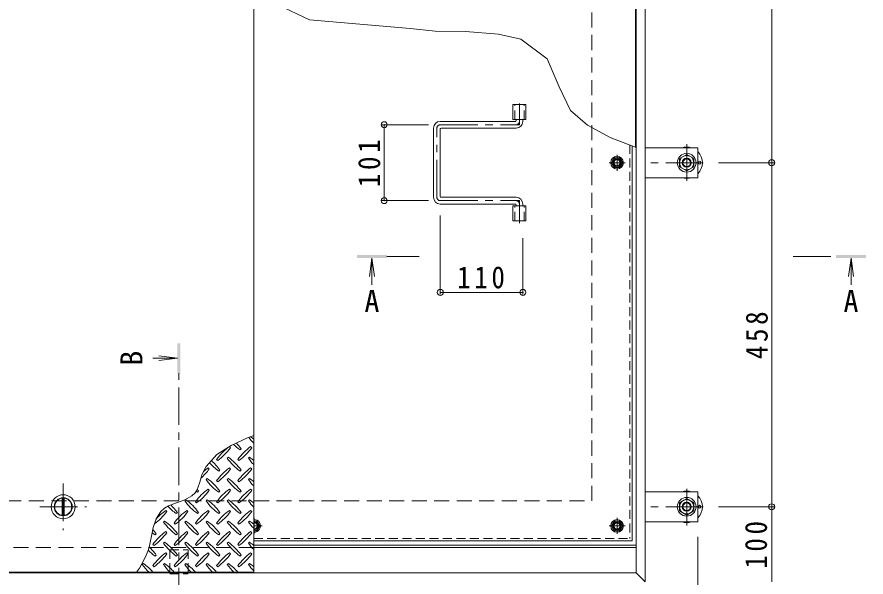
# Model space of a CAD drawing. Units: millimetres on the paper, enlarged 6 times, with parts at other scales. Extents: x -2205 to 2235, y -1648 to 1656.
# Drawn here: x -1639 to -961, y 697 to 1144 of the extents above; entities that cross this region are included whole.
import ezdxf
from ezdxf.enums import TextEntityAlignment as Align

# ---------------------------------------------------------------- set-up
doc = ezdxf.new("R2010")
doc.units = ezdxf.units.MM
doc.header["$LTSCALE"] = 6
doc.header["$PDMODE"] = 32
doc.header["$PDSIZE"] = 4.8
for name, pattern in [('CHAIN1', [8, 5, -1, 1, -1]), ('DASHED1', [1.8, 1.2, -0.6]), ('DASHED2', [3, 2, -1])]:
    doc.linetypes.add(name, pattern=pattern)
for name, color, linetype, lineweight in [('0-0_通り芯', 4, 'Continuous', 9), ('0-1_躯体', 2, 'DASHED2', 9), ('0-2_仕上', 3, 'Continuous', 9), ('0-3_建具', 2, 'Continuous', 9), ('0-5_寸法', 4, 'Continuous', 9), ('0-6_ハッチ', 6, 'Continuous', 9), ('0-7', 5, 'Continuous', 5), ('0-9', 134, 'Continuous', 5), ('0-A', 3, 'CHAIN1', 9), ('0-B', 2, 'Continuous', 9), ('0-C', 2, 'Continuous', 9), ('0-D', 5, 'Continuous', 5), ('0-E', 3, 'Continuous', 9), ('0-F', 7, 'Continuous', 9)]:
    doc.layers.add(name, color=color, linetype=linetype, lineweight=lineweight)
doc.styles.add('ＭＳ ゴシック', font='')
doc.styles.get('ＭＳ ゴシック').set_extended_font_data('MS Gothic')

msp = doc.modelspace()

# ---------------------------------------------------------------- linework, layer by layer
at = {"layer": '0-0_通り芯'}
for centre in [(-1093.678, 1027.613), (-1093.678, 752.813)]:
    msp.add_circle(centre, 1.2, dxfattribs=at)
for centre, start, end in [((-1103.878, 1027.613), 72.24721, 107.75279), ((-1103.878, 1027.613), 315.5852, 44.4148), ((-1103.878, 1027.613), 252.24721, 287.75279), ((-1103.878, 752.813), 72.24721, 107.75279), ((-1103.878, 752.813), 315.5852, 44.4148), ((-1103.878, 752.813), 252.24721, 287.75279)]:
    msp.add_arc(centre, 12.6, start, end, dxfattribs=at)
at = {"layer": '0-1_躯体'}
for p, q in [((-1179.598, 757.613), (-1179.598, 1297.613)), ((-1719.598, 757.613), (-1179.598, 757.613)), ((-1449.898, 720.413), (-1754.998, 720.413))]:
    msp.add_line(p, q, dxfattribs=at)
at = {"layer": '0-1_躯体', "linetype": 'Continuous'}
msp.add_line((-1144.198, 720.414), (-1449.898, 720.414), dxfattribs=at)
at = {"layer": '0-2_仕上'}
for p, q in [((-1242.688, 1062.113), (-1242.688, 1074.113)), ((-1242.688, 1074.113), (-1232.308, 1074.113)), ((-1232.308, 1062.113), (-1232.308, 1074.113)), ((-1242.688, 1062.113), (-1232.308, 1062.113)), ((-1242.688, 981.113), (-1242.688, 993.113)), ((-1242.688, 993.113), (-1232.308, 993.113)), ((-1232.308, 981.113), (-1232.308, 993.113)), ((-1242.688, 981.113), (-1232.308, 981.113)), ((-1449.898, 700.613), (-1754.398, 700.613))]:
    msp.add_line(p, q, dxfattribs=at)
at = {"layer": '0-2_仕上', "linetype": 'DASHED1'}
for p, q in [((-1241.308, 1062.113), (-1241.308, 1074.113)), ((-1233.688, 1062.113), (-1233.688, 1074.113)), ((-1241.308, 981.113), (-1241.308, 993.113)), ((-1233.688, 981.113), (-1233.688, 993.113))]:
    msp.add_line(p, q, dxfattribs=at)
at = {"layer": '0-2_仕上'}
for points in [[(-1754.398, 1354.613), (-1449.898, 1354.613), (-1449.898, 700.613)], [(-1449.298, 1354.613), (-1144.798, 1354.613), (-1144.798, 1040.075)]]:
    msp.add_lwpolyline(points, dxfattribs=at)
at = {"layer": '0-3_建具'}
for p, q in [((-1136.998, 692.813), (-1136.998, 1362.413)), ((-1144.198, 700.014), (-1144.198, 1355.213)), ((-1144.198, 720.413), (-1449.898, 720.413)), ((-1144.198, 700.014), (-1754.998, 700.014)), ((-1136.998, 692.813), (-1144.198, 700.014))]:
    msp.add_line(p, q, dxfattribs=at)
at = {"layer": '0-5_寸法'}
for p, q in [((-1355.398, 951.484), (-1357.356, 936.613)), ((-1355.398, 951.484), (-1355.398, 930.122)), ((-1355.398, 951.484), (-1353.44, 936.613)), ((-972.561, 951.484), (-974.519, 936.613)), ((-972.561, 951.484), (-970.603, 936.613)), ((-972.561, 951.484), (-972.561, 930.122)), ((-1510.798, 871.469), (-1530.46, 871.469)), ((-1510.798, 871.469), (-1525.669, 873.427)), ((-1510.798, 871.469), (-1525.669, 869.511))]:
    msp.add_line(p, q, dxfattribs=at)
at = {"layer": '0-5_寸法', "linetype": 'CHAIN1'}
for p, q in [((-1317.597, 952.684), (-1343.398, 952.684)), ((-1018.756, 952.684), (-984.561, 952.684)), ((-1509.598, 626.161), (-1509.598, 859.469))]:
    msp.add_line(p, q, dxfattribs=at)
at = {"layer": '0-5_寸法', "color": 7}
for points in [[(-1405.418, 1141.826), (-1431.14, 1154.063), (-1449.898, 1165.126)], [(-1144.198, 1039.843), (-1164.923, 1047.868), (-1183.064, 1057.722), (-1196.605, 1069.265), (-1205.817, 1088.134), (-1215.307, 1110.61), (-1236.285, 1126.343), (-1254.265, 1130.339), (-1280.737, 1132.336), (-1304.961, 1132.586), (-1324.94, 1134.834), (-1405.418, 1141.826)]]:
    msp.add_lwpolyline(points, dxfattribs=at)
at = {"layer": '0-5_寸法', "color": 7, "linetype": 'DASHED1'}
for points in [[(-1516.978, 718.494), (-1502.218, 718.494), (-1502.218, 699.294)], [(-1516.978, 718.494), (-1516.978, 699.294), (-1502.218, 699.294)]]:
    msp.add_lwpolyline(points, dxfattribs=at)
at = {"layer": '0-5_寸法'}
for points in [[(-1367.398, 951.484), (-1367.398, 953.884), (-1343.398, 951.484), (-1343.398, 953.884)], [(-960.561, 951.484), (-960.561, 953.884), (-984.561, 951.484), (-984.561, 953.884)], [(-1508.398, 883.469), (-1510.798, 883.469), (-1508.398, 859.469), (-1510.798, 859.469)]]:
    msp.add_solid(points, dxfattribs=at)
at = {"layer": '0-6_ハッチ', "linetype": 'CHAIN1'}
for p, q in [((-1237.498, 1074.942), (-1237.498, 1057.913)), ((-1303.498, 1000.019), (-1303.498, 1055.207)), ((-1300.792, 1057.913), (-1237.498, 1057.913)), ((-1300.792, 997.313), (-1237.498, 997.313)), ((-1237.498, 979.38), (-1237.498, 997.313))]:
    msp.add_line(p, q, dxfattribs=at)
at = {"layer": '0-6_ハッチ'}
for p, q in [((-1240.798, 1060.613), (-1300.798, 1060.613)), ((-1240.198, 1061.213), (-1240.198, 1062.113)), ((-1234.798, 1060.613), (-1234.798, 1062.113)), ((-1306.198, 1000.013), (-1306.198, 1055.213)), ((-1300.798, 1000.613), (-1300.798, 1054.613)), ((-1300.198, 1055.213), (-1240.198, 1055.213)), ((-1300.198, 1000.013), (-1240.198, 1000.013)), ((-1240.798, 994.613), (-1300.798, 994.613)), ((-1240.198, 994.013), (-1240.198, 993.113)), ((-1234.798, 994.613), (-1234.798, 993.113)), ((-1449.898, 722.214), (-1144.198, 722.214)), ((-1449.898, 720.414), (-1144.198, 720.414))]:
    msp.add_line(p, q, dxfattribs=at)
for centre, radius, start, end in [((-1300.798, 1055.213), 5.4, 90, 180), ((-1240.798, 1061.213), 0.6, 270, 0), ((-1240.198, 1060.613), 5.4, 270, 0), ((-1300.198, 1054.613), 0.6, 90, 180), ((-1300.798, 1000.013), 5.4, 180, 270), ((-1300.198, 1000.613), 0.6, 180, 270), ((-1240.198, 994.613), 5.4, 0, 90), ((-1240.798, 994.013), 0.6, 0, 90)]:
    msp.add_arc(centre, radius, start, end, dxfattribs=at)
at = {"layer": '0-6_ハッチ', "linetype": 'CHAIN1'}
for centre, radius, start, end in [((-1240.198, 1060.613), 2.7, 270.29569, 0), ((-1300.792, 1055.207), 2.706, 90, 180), ((-1300.792, 1000.019), 2.706, 180, 270), ((-1240.198, 994.613), 2.7, 0, 89.70431)]:
    msp.add_arc(centre, radius, start, end, dxfattribs=at)
at = {"layer": '0-7'}
for centre, radius in [((-1159.498, 1027.613), 3), ((-1159.498, 1027.613), 2.513), ((-1159.498, 737.513), 3), ((-1159.498, 737.513), 2.513)]:
    msp.add_circle(centre, radius, dxfattribs=at)
for radius, start, end in [(3, 264.25845, 95.74155), (2.513, 263.1403, 96.8597)]:
    msp.add_arc((-1449.598, 737.513), radius, start, end, dxfattribs=at)
at = {"layer": '0-9'}
for p, q in [((-1454.862, 807.765), (-1467.913, 801.791)), ((-1449.898, 809.763), (-1454.862, 807.765)), ((-1467.913, 801.791), (-1479.29, 794.491)), ((-1468.471, 799.986), (-1469.319, 800.835)), ((-1451.5, 799.986), (-1452.349, 800.835)), ((-1479.29, 794.491), (-1487.934, 785.026)), ((-1460.834, 798.289), (-1459.985, 799.137)), ((-1479.502, 790.652), (-1478.653, 789.804)), ((-1470.168, 792.349), (-1471.016, 791.5)), ((-1462.531, 790.652), (-1461.682, 789.804)), ((-1453.197, 792.349), (-1454.046, 791.5)), ((-1487.934, 785.026), (-1491.278, 778.213)), ((-1485.441, 783.015), (-1486.29, 783.864)), ((-1477.804, 781.318), (-1476.956, 782.167)), ((-1468.471, 783.015), (-1469.319, 783.864)), ((-1460.834, 781.318), (-1459.985, 782.167)), ((-1451.5, 783.015), (-1452.349, 783.864)), ((-1491.963, 776.124), (-1493.023, 772.439)), ((-1491.278, 778.213), (-1491.963, 776.124)), ((-1487.138, 775.379), (-1487.987, 774.53)), ((-1479.502, 773.681), (-1478.653, 772.833)), ((-1470.168, 775.379), (-1471.016, 774.53)), ((-1462.531, 773.681), (-1461.682, 772.833)), ((-1453.197, 775.379), (-1454.046, 774.53)), ((-1494.157, 768.842), (-1495.626, 765.56)), ((-1493.023, 772.439), (-1494.157, 768.842)), ((-1485.441, 766.045), (-1486.29, 766.893)), ((-1468.471, 766.045), (-1469.319, 766.893)), ((-1451.5, 766.045), (-1452.349, 766.893)), ((-1499.303, 761.422), (-1505.061, 758.358)), ((-1496.735, 763.889), (-1499.303, 761.422)), ((-1495.626, 765.56), (-1496.735, 763.889)), ((-1494.775, 764.348), (-1493.926, 765.196)), ((-1477.804, 764.348), (-1476.956, 765.196)), ((-1460.834, 764.348), (-1459.985, 765.196)), ((-1518.048, 753.509), (-1521.289, 751.612)), ((-1511.643, 756.022), (-1518.048, 753.509)), ((-1505.061, 758.358), (-1511.643, 756.022)), ((-1504.109, 758.408), (-1504.957, 757.559)), ((-1496.472, 756.711), (-1495.624, 755.862)), ((-1487.138, 758.408), (-1487.987, 757.559)), ((-1479.502, 756.711), (-1478.653, 755.862)), ((-1470.168, 758.408), (-1471.016, 757.559)), ((-1462.531, 756.711), (-1461.682, 755.862)), ((-1453.197, 758.408), (-1454.046, 757.559)), ((-1524.193, 748.984), (-1527.845, 743.212)), ((-1521.289, 751.612), (-1524.193, 748.984)), ((-1519.383, 749.074), (-1520.231, 749.923)), ((-1511.746, 747.377), (-1510.897, 748.226)), ((-1502.412, 749.074), (-1503.26, 749.923)), ((-1494.775, 747.377), (-1493.926, 748.226)), ((-1485.441, 749.074), (-1486.29, 749.923)), ((-1477.804, 747.377), (-1476.956, 748.226)), ((-1468.471, 749.074), (-1469.319, 749.923)), ((-1460.834, 747.377), (-1459.985, 748.226)), ((-1451.5, 749.074), (-1452.349, 749.923)), ((-1527.845, 743.212), (-1530.212, 736.262)), ((-1521.08, 741.437), (-1521.928, 740.589)), ((-1513.443, 739.74), (-1512.594, 738.892)), ((-1504.109, 741.437), (-1504.957, 740.589)), ((-1496.472, 739.74), (-1495.624, 738.892)), ((-1487.138, 741.437), (-1487.987, 740.589)), ((-1479.502, 739.74), (-1478.653, 738.892)), ((-1470.168, 741.437), (-1471.016, 740.589)), ((-1462.531, 739.74), (-1461.682, 738.892)), ((-1453.197, 741.437), (-1454.046, 740.589)), ((-1530.212, 736.262), (-1531.624, 729.404)), ((-1519.383, 732.103), (-1520.231, 732.952)), ((-1502.412, 732.103), (-1503.26, 732.952)), ((-1485.441, 732.103), (-1486.29, 732.952)), ((-1468.471, 732.103), (-1469.319, 732.952)), ((-1451.5, 732.103), (-1452.349, 732.952)), ((-1528.716, 730.406), (-1527.868, 731.255)), ((-1511.746, 730.406), (-1510.897, 731.255)), ((-1494.775, 730.406), (-1493.926, 731.255)), ((-1477.804, 730.406), (-1476.956, 731.255)), ((-1460.834, 730.406), (-1459.985, 731.255)), ((-1530.413, 722.77), (-1529.565, 721.921)), ((-1521.08, 724.467), (-1521.928, 723.618)), ((-1513.443, 722.77), (-1512.594, 721.921)), ((-1504.109, 724.467), (-1504.957, 723.618)), ((-1496.472, 722.77), (-1495.624, 721.921)), ((-1487.138, 724.467), (-1487.987, 723.618)), ((-1479.502, 722.77), (-1478.653, 721.921)), ((-1470.168, 724.467), (-1471.016, 723.618)), ((-1462.531, 722.77), (-1461.682, 721.921)), ((-1453.197, 724.467), (-1454.046, 723.618)), ((-1528.716, 713.436), (-1527.868, 714.284)), ((-1519.383, 715.133), (-1520.231, 715.981)), ((-1511.746, 713.436), (-1510.897, 714.284)), ((-1502.412, 715.133), (-1503.26, 715.981)), ((-1494.775, 713.436), (-1493.926, 714.284)), ((-1485.441, 715.133), (-1486.29, 715.981)), ((-1477.804, 713.436), (-1476.956, 714.284)), ((-1468.471, 715.133), (-1469.319, 715.981)), ((-1460.834, 713.436), (-1459.985, 714.284)), ((-1451.5, 715.133), (-1452.349, 715.981)), ((-1538.05, 707.496), (-1538.899, 706.648)), ((-1530.413, 705.799), (-1529.565, 704.951)), ((-1521.08, 707.496), (-1521.928, 706.648)), ((-1513.443, 705.799), (-1512.594, 704.951)), ((-1504.109, 707.496), (-1504.957, 706.648)), ((-1496.472, 705.799), (-1495.624, 704.951)), ((-1487.138, 707.496), (-1487.987, 706.648)), ((-1479.502, 705.799), (-1478.653, 704.951)), ((-1470.168, 707.496), (-1471.016, 706.648)), ((-1462.531, 705.799), (-1461.682, 704.951)), ((-1453.197, 707.496), (-1454.046, 706.648))]:
    msp.add_line(p, q, dxfattribs=at)
for centre, radius, start, end in [((-1418.62, 833.715), 43.5, 215.94795, 224.0249), ((-1478.441, 773.894), 43.5, 48.99213, 53.25279), ((-1444.076, 765.408), 43.5, 125.47256, 144.5273), ((-1435.59, 833.715), 43.5, 225.57452, 234.5273), ((-1495.411, 773.894), 43.5, 35.47258, 43.25978), ((-1427.105, 765.408), 43.5, 125.47256, 144.5273), ((-1503.897, 825.229), 43.5, 305.47272, 324.5273), ((-1486.926, 825.229), 43.5, 305.47272, 324.5273), ((-1452.561, 816.744), 43.5, 221.35275, 234.5273), ((-1512.382, 756.923), 43.5, 35.47258, 48.77962), ((-1435.59, 816.744), 43.5, 215.47272, 234.5273), ((-1495.411, 756.923), 43.5, 35.47258, 54.5273), ((-1418.62, 816.744), 43.5, 215.47272, 224.0249), ((-1478.441, 756.923), 43.5, 48.99213, 54.5273), ((-1520.867, 808.259), 43.5, 311.38763, 324.5273), ((-1461.046, 748.438), 43.5, 125.47256, 131.59831), ((-1444.076, 748.438), 43.5, 125.47256, 144.5273), ((-1503.897, 808.259), 43.5, 305.47272, 324.5273), ((-1427.105, 748.438), 43.5, 125.47256, 144.5273), ((-1486.926, 808.259), 43.5, 305.47272, 324.5273), ((-1452.561, 799.774), 43.5, 215.47272, 234.5273), ((-1512.382, 739.952), 43.5, 35.47258, 54.5273), ((-1435.59, 799.774), 43.5, 215.47272, 234.5273), ((-1495.411, 739.952), 43.5, 35.47258, 54.5273), ((-1418.62, 799.774), 43.5, 215.47272, 224.0249), ((-1478.441, 739.952), 43.5, 48.99213, 54.5273), ((-1461.046, 731.467), 43.5, 125.47256, 144.5273), ((-1529.353, 739.952), 43.5, 35.47258, 38.03572), ((-1444.076, 731.467), 43.5, 125.47256, 144.5273), ((-1427.105, 731.467), 43.5, 125.47256, 144.5273), ((-1469.531, 799.774), 43.5, 232.70831, 234.5273), ((-1520.867, 791.288), 43.5, 305.47272, 324.5273), ((-1503.897, 791.288), 43.5, 305.47272, 324.5273), ((-1486.926, 791.288), 43.5, 305.47272, 324.5273), ((-1486.502, 782.803), 43.5, 222.74814, 234.5273), ((-1546.323, 722.982), 43.5, 35.47258, 45.99713), ((-1469.531, 782.803), 43.5, 215.47272, 234.5273), ((-1529.353, 722.982), 43.5, 35.47258, 54.5273), ((-1452.561, 782.803), 43.5, 215.47272, 234.5273), ((-1512.382, 722.982), 43.5, 35.47258, 54.5273), ((-1435.59, 782.803), 43.5, 215.47272, 234.5273), ((-1495.411, 722.982), 43.5, 35.47258, 54.5273), ((-1418.62, 782.803), 43.5, 215.47272, 224.0249), ((-1478.441, 722.982), 43.5, 48.99213, 54.5273), ((-1554.808, 774.318), 43.5, 306.00705, 324.5273), ((-1494.987, 714.497), 43.5, 125.47256, 139.2924), ((-1478.017, 714.497), 43.5, 125.47256, 144.52728), ((-1537.838, 774.318), 43.5, 305.47272, 324.5273), ((-1461.046, 714.497), 43.5, 125.47256, 144.52728), ((-1520.867, 774.318), 43.5, 305.47272, 324.5273), ((-1444.076, 714.497), 43.5, 125.47256, 144.52728), ((-1503.897, 774.318), 43.5, 305.47272, 324.5273), ((-1427.105, 714.497), 43.5, 125.47256, 144.5273), ((-1486.926, 774.318), 43.5, 305.47272, 324.5273), ((-1486.502, 765.833), 43.5, 215.47272, 234.5273), ((-1546.323, 706.011), 43.5, 35.47258, 54.5273), ((-1469.531, 765.833), 43.5, 215.47272, 234.5273), ((-1529.353, 706.011), 43.5, 35.47258, 54.5273), ((-1452.561, 765.833), 43.5, 215.47272, 234.5273), ((-1512.382, 706.011), 43.5, 35.47258, 54.5273), ((-1435.59, 765.833), 43.5, 215.47272, 234.5273), ((-1495.411, 706.011), 43.5, 35.47258, 54.5273), ((-1418.62, 765.833), 43.5, 215.47272, 224.0249), ((-1478.441, 706.011), 43.5, 48.99213, 54.5273), ((-1563.294, 706.011), 43.5, 35.47258, 41.1628), ((-1494.987, 697.526), 43.5, 125.47256, 144.5273), ((-1478.017, 697.526), 43.5, 125.47256, 144.5273), ((-1461.046, 697.526), 43.5, 125.47256, 144.5273), ((-1444.076, 697.526), 43.5, 125.47256, 144.5273), ((-1427.105, 697.526), 43.5, 125.47256, 144.5273), ((-1592.341, 737.662), 61.276, 322.79805, 352.25462), ((-1503.472, 765.833), 43.5, 230.65677, 234.5273), ((-1554.808, 757.347), 43.5, 305.47272, 324.5273), ((-1537.838, 757.347), 43.5, 305.47272, 324.5273), ((-1520.867, 757.347), 43.5, 305.47272, 324.5273), ((-1503.897, 757.347), 43.5, 305.47272, 324.5273), ((-1486.926, 757.347), 43.5, 305.47272, 324.5273), ((-1563.294, 689.041), 43.5, 35.47258, 46.69856), ((-1486.502, 748.862), 43.5, 215.47272, 234.5273), ((-1546.323, 689.041), 43.5, 35.47258, 54.5273), ((-1469.531, 748.862), 43.5, 215.47272, 234.5273), ((-1529.353, 689.041), 43.5, 35.47258, 54.5273), ((-1452.561, 748.862), 43.5, 215.47272, 234.5273), ((-1512.382, 689.041), 43.5, 35.47258, 54.5273), ((-1435.59, 748.862), 43.5, 215.47272, 234.5273), ((-1495.411, 689.041), 43.5, 35.47258, 54.5273), ((-1418.62, 748.862), 43.5, 215.47272, 224.0249), ((-1478.441, 689.041), 43.5, 48.99213, 54.5273), ((-1503.472, 748.862), 43.5, 224.94598, 234.5273), ((-1494.987, 680.555), 43.5, 125.47256, 144.5273), ((-1554.808, 740.377), 43.5, 305.47272, 324.5273), ((-1478.017, 680.555), 43.5, 125.47256, 144.5273), ((-1537.838, 740.377), 43.5, 305.47272, 324.5273), ((-1461.046, 680.555), 43.5, 125.47256, 144.5273), ((-1520.867, 740.377), 43.5, 305.47272, 324.5273), ((-1444.076, 680.555), 43.5, 125.47256, 144.5273), ((-1503.897, 740.377), 43.5, 305.47272, 324.5273), ((-1427.105, 680.555), 43.5, 125.47256, 144.5273), ((-1486.926, 740.377), 43.5, 305.47272, 324.5273), ((-1503.472, 731.891), 43.5, 215.47272, 225.97511), ((-1563.294, 672.07), 43.5, 41.00789, 54.5273), ((-1486.502, 731.891), 43.5, 215.47272, 225.97511), ((-1546.323, 672.07), 43.5, 41.00789, 54.5273), ((-1469.531, 731.891), 43.5, 215.47272, 225.97511), ((-1529.353, 672.07), 43.5, 41.00789, 54.5273), ((-1452.561, 731.891), 43.5, 215.47272, 225.97511), ((-1512.382, 672.07), 43.5, 41.00789, 54.5273), ((-1435.59, 731.891), 43.5, 215.47272, 225.97511), ((-1495.411, 672.07), 43.5, 41.00789, 54.5273), ((-1418.62, 731.891), 43.5, 215.47272, 224.0249), ((-1478.441, 672.07), 43.5, 48.99213, 54.5273)]:
    msp.add_arc(centre, radius, start, end, dxfattribs=at)
at = {"layer": '0-A', "linetype": 'DASHED1'}
for p in [(-1149.418, 1041.865), (-1449.898, 727.433)]:
    msp.add_line(p, (-1149.418, 727.433), dxfattribs=at)
at = {"layer": '0-A', "linetype": 'Continuous'}
for q in [(-1147.498, 1041.121), (-1449.898, 725.513)]:
    msp.add_line((-1147.498, 725.513), q, dxfattribs=at)
at = {"layer": '0-A'}
for p, q in [((-1159.498, 1021.206), (-1159.498, 1034.021)), ((-1153.09, 1027.613), (-1165.905, 1027.613)), ((-1449.598, 731.106), (-1449.598, 743.921)), ((-1159.498, 731.106), (-1159.498, 743.921)), ((-1443.19, 737.513), (-1449.898, 737.513)), ((-1153.09, 737.513), (-1165.905, 737.513))]:
    msp.add_line(p, q, dxfattribs=at)
at = {"layer": '0-B'}
for p, q in [((-1163.998, 1027.613), (-1161.746, 1031.513)), ((-1161.746, 1031.513), (-1157.249, 1031.513)), ((-1154.998, 1027.613), (-1157.249, 1031.513)), ((-1163.998, 1027.613), (-1161.746, 1023.713)), ((-1154.998, 1027.613), (-1157.249, 1023.713)), ((-1161.746, 1023.713), (-1157.249, 1023.713)), ((-1449.898, 741.413), (-1447.35, 741.413)), ((-1445.098, 737.513), (-1447.35, 741.413)), ((-1163.998, 737.513), (-1161.746, 741.413)), ((-1161.746, 741.413), (-1157.249, 741.413)), ((-1154.998, 737.513), (-1157.249, 741.413)), ((-1449.898, 733.613), (-1447.35, 733.613)), ((-1445.098, 737.513), (-1447.35, 733.613)), ((-1154.998, 737.513), (-1157.249, 733.613))]:
    msp.add_line(p, q, dxfattribs=at)
msp.add_lwpolyline([(-1163.998, 737.513), (-1161.746, 733.613), (-1157.249, 733.613)], dxfattribs=at)
for centre, radius in [((-1159.498, 1027.613), 5.1), ((-1159.498, 1027.613), 3.9), ((-1159.498, 737.513), 5.1), ((-1159.498, 737.513), 3.9)]:
    msp.add_circle(centre, radius, dxfattribs=at)
for radius, start, end in [(5.1, 266.62637, 93.37363), (3.9, 265.58657, 94.41343)]:
    msp.add_arc((-1449.598, 737.513), radius, start, end, dxfattribs=at)
at = {"layer": '0-C', "linetype": 'CHAIN1'}
for p, q in [((-1602.148, 771.413), (-1602.148, 734.213)), ((-1620.748, 752.813), (-1583.548, 752.813))]:
    msp.add_line(p, q, dxfattribs=at)
at = {"layer": '0-C'}
for p, q in [((-1603.048, 745.972), (-1603.048, 759.654)), ((-1601.248, 745.972), (-1601.248, 759.654))]:
    msp.add_line(p, q, dxfattribs=at)
for radius in [9.6, 7.2, 6.9]:
    msp.add_circle((-1602.148, 752.813), radius, dxfattribs=at)
at = {"layer": '0-D'}
for points in [[(-1109.578, 1030.904), (-1103.878, 1034.195), (-1098.178, 1030.904), (-1098.178, 1024.322), (-1103.878, 1021.032), (-1109.578, 1024.322)], [(-1109.578, 756.104), (-1103.878, 759.395), (-1098.178, 756.104), (-1098.178, 749.522), (-1103.878, 746.232), (-1109.578, 749.522)]]:
    msp.add_lwpolyline(points, close=True, dxfattribs=at)
for centre, radius in [((-1103.878, 1027.613), 7.5), ((-1103.878, 1027.613), 5.7), ((-1103.878, 1027.613), 3.6), ((-1103.878, 1027.613), 3.032), ((-1103.878, 752.813), 7.5), ((-1103.878, 752.813), 5.7), ((-1103.878, 752.813), 3.6), ((-1103.878, 752.813), 3.032)]:
    msp.add_circle(centre, radius, dxfattribs=at)
at = {"layer": '0-E'}
for p, q in [((-1136.998, 1039.613), (-1094.878, 1039.613)), ((-1094.878, 1039.613), (-1094.878, 1015.613)), ((-1136.998, 1015.613), (-1094.878, 1015.613)), ((-1136.998, 764.813), (-1094.878, 764.813)), ((-1094.878, 740.813), (-1094.878, 764.813)), ((-1136.998, 740.813), (-1094.878, 740.813))]:
    msp.add_line(p, q, dxfattribs=at)
at = {"layer": '0-E', "linetype": 'CHAIN1'}
for p, q in [((-1103.878, 1042.517), (-1103.878, 1013.185)), ((-1090.582, 1027.613), (-1136.998, 1027.613)), ((-1103.878, 737.909), (-1103.878, 767.242)), ((-1090.582, 752.813), (-1136.998, 752.813))]:
    msp.add_line(p, q, dxfattribs=at)
at = {"layer": '0-F'}
for p, q in [((-1035.886, 1302.413), (-1035.886, 1027.613)), ((-1347.409, 1057.913), (-1310.092, 1057.913)), ((-1345.609, 1057.913), (-1345.609, 997.313)), ((-1034.086, 1027.613), (-1078.582, 1027.613)), ((-1035.886, 1027.613), (-1035.886, 752.813)), ((-1347.409, 997.313), (-1310.092, 997.313)), ((-1300.798, 922.222), (-1300.798, 985.313)), ((-1234.798, 922.222), (-1234.798, 967.38)), ((-1234.798, 924.022), (-1300.798, 924.022)), ((-1034.086, 752.813), (-1078.582, 752.813)), ((-1035.886, 752.813), (-1035.886, 692.813)), ((-1094.878, 546.211), (-1094.878, 728.813))]:
    msp.add_line(p, q, dxfattribs=at)
for p in [(-1345.609, 1057.913), (-1035.886, 1027.613), (-1345.609, 997.313), (-1300.798, 924.022), (-1234.798, 924.022), (-1035.886, 752.813)]:
    msp.add_point(p, dxfattribs=at)

# ---------------------------------------------------------------- texts
at = {"layer": '0-5_寸法', "color": 2, "style": 'ＭＳ ゴシック'}
for p in [(-1361.398, 903.066), (-978.561, 903.066)]:
    msp.add_text('A', height=17.6, dxfattribs=at).set_placement(p, align=Align.BOTTOM_LEFT)
msp.add_text('B', height=17.6, rotation=90, dxfattribs=at).set_placement((-1533.517, 865.469), align=Align.BOTTOM_LEFT)
at = {"layer": '0-F', "color": 2, "char_height": 17.6, "attachment_point": 7, "rotation": 90, "style": 'ＭＳ ゴシック'}
for s, insert in [('\\T1.27;\\W0.9;101', (-1348.609, 1008.113)), ('\\T1.27;\\W0.9;458', (-1038.886, 870.713)), ('\\T1.27;\\W0.9;100', (-1039.486, 703.313))]:
    msp.add_mtext(s, dxfattribs=dict(at, insert=insert))
at = {"layer": '0-F', "color": 2, "insert": (-1287.298, 927.022), "char_height": 17.6, "attachment_point": 7, "style": 'ＭＳ ゴシック'}
msp.add_mtext('\\T1.27;\\W0.9;110', dxfattribs=at)

doc.saveas('drawing.dxf')
